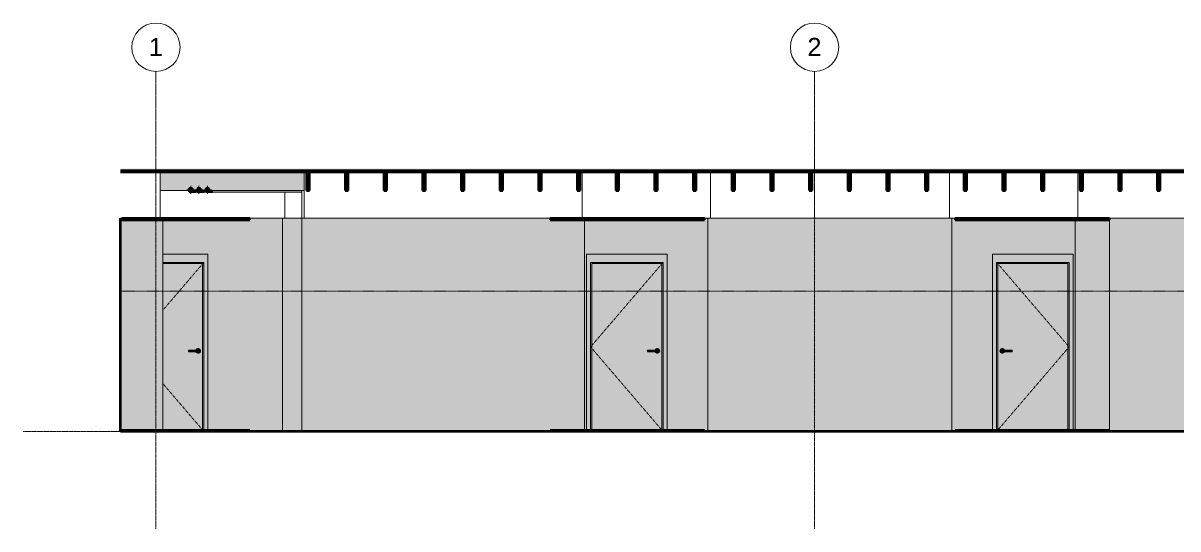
# Model space of a CAD drawing. Header units: inches. Extents: x -3547 to 1531, y 88 to 469.
# Drawn here: x -3547 to -2974, y 88 to 339 of the extents above; entities that cross this region are included whole.
import ezdxf

# ---------------------------------------------------------------- set-up
doc = ezdxf.new("R2010")
doc.units = ezdxf.units.IN
doc.header["$MEASUREMENT"] = 0
for name, pattern in [('Aligning Line 1_8_', [0.25, 0.125, -0.125]), ('Dash 1_16_', [0.125, 0.0625, -0.0625]), ('Grid Line 1_2_', [0.875, 0.5, -0.125, 0.125, -0.125])]:
    doc.linetypes.add(name, pattern=pattern)
for name, color, linetype, lineweight in [('0-1', 7, 'Continuous', 5), ('0-2', 254, 'Continuous', 5), ('0-3', 165, 'Continuous', 5), ('A-CLNG', 13, 'Continuous', 18), ('A-CLNG-1', 13, 'Continuous', 60), ('A-DOOR', 31, 'Continuous', 18), ('A-DOOR-1', 31, 'Dash 1_16_', 9), ('A-DOOR-2', 31, 'Continuous', 9), ('A-DOOR-FRAM', 31, 'Continuous', 9), ('A-DOOR-FRAM-1', 31, 'Continuous', 18), ('A-FLOR', 192, 'Continuous', 18), ('A-FLOR-1', 31, 'Continuous', 18), ('A-FLOR-2', 8, 'Continuous', 5), ('A-FLOR-3', 7, 'Continuous', 18), ('A-FLOR-4', 250, 'Continuous', 60), ('A-FLOR-5', 192, 'Continuous', 60), ('A-FLOR-LEVL', 51, 'Continuous', 9), ('A-FLOR-LEVL-1', 51, 'Grid Line 1_2_', 9), ('A-FLOR-LEVL-2', 9, 'Continuous', 9), ('A-FLOR-LEVL-3', 147, 'Continuous', 9), ('A-FLOR-MCUT-1', 7, 'Continuous', 18), ('A-FLOR-PATT-1', 253, 'Continuous', 9), ('A-WALL-1', 7, 'Continuous', 18), ('G-ANNO-SYMB-1', 147, 'Aligning Line 1_8_', 9), ('I-WALL', 2, 'Continuous', 18), ('I-WALL-1', 2, 'Continuous', 5), ('I-WALL-2', 2, 'Continuous', 60), ('P-PIPE', 3, 'Continuous', 9), ('P-PIPE-1', 3, 'Continuous', 5), ('P-PIPE-CNTR', 3, 'Continuous', 9), ('S-BEAM', 12, 'Continuous', 9), ('S-BEAM-1', 12, 'Continuous', 60), ('S-GRID-1', 1, 'Grid Line 1_2_', 9), ('S-GRID-IDEN', 1, 'Continuous', 9), ('S-GRID-IDEN-1', 147, 'Continuous', 9)]:
    doc.layers.add(name, color=color, linetype=linetype, lineweight=lineweight)
doc.styles.add('Arial', font='arial.ttf', dxfattribs={"height": 9})
doc.styles.add('Century Gothic', font='ufonts.com_century-gothic.ttf', dxfattribs={"height": 4.5})
pattern_1 = [(0, (-3003.566, 0), (15.36, 3.84), [0.634, -10.886, 0.634, -10.886, -61.44]), (0, (-3003.566, 0), (15.36, 3.84), [-23.04, 0.634, -22.406, 0.634, -10.886, -26.88]), (0, (-3003.566, 0), (15.36, 3.84), [-57.6, 0.634, -7.046, 0.634, -18.566]), (120, (-2997.806, 1.92), (-11.005538, 11.38215), [0.634, -10.886, 0.634, -10.886, -61.44]), (120, (-2997.806, 1.92), (-11.005538, 11.38215), [-23.04, 0.634, -22.406, 0.634, -10.886, -26.88]), (120, (-2997.806, 1.92), (-11.005538, 11.38215), [-57.6, 0.634, -7.046, 0.634, -18.566]), (240, (-2995.886, 9.6), (-4.354462, -15.22215), [0.634, -10.886, 0.634, -10.886, -61.44]), (240, (-2995.886, 9.6), (-4.354462, -15.22215), [-23.04, 0.634, -22.406, 0.634, -10.886, -26.88]), (240, (-2995.886, 9.6), (-4.354462, -15.22215), [-57.6, 0.634, -7.046, 0.634, -18.566])]

# ---------------------------------------------------------------- blocks, each defined once
blk = doc.blocks.new('Level - Level Head - Circle-V11-Elevation 10 - a')
at = {"layer": 'A-FLOR-LEVL'}
h = blk.add_hatch(color=256, dxfattribs=at)
edge = h.paths.add_edge_path(flags=0)
edge.add_line((-2393.49, 136), (-2399.49, 136))
edge.add_arc((-2393.49, 136), 6, 90, 180, ccw=False)
edge.add_line((-2393.49, 142), (-2393.49, 136))
h = blk.add_hatch(color=256, dxfattribs=at)
edge = h.paths.add_edge_path(flags=0)
edge.add_line((-2393.49, 130), (-2393.49, 136))
edge.add_line((-2393.49, 136), (-2387.49, 136))
edge.add_arc((-2393.49, 136), 6, 270, 360, ccw=False)
at = {"layer": 'A-FLOR-LEVL-2'}
blk.add_circle((-2393.49, 136), 6, dxfattribs=at)
blk = doc.blocks.new('CTR - 2nd Phase_rvt-1-Elevation 10 - a')
at = {"layer": 'A-FLOR-LEVL-1'}
blk.add_line((-3547.3, 136), (-2399.49, 136), dxfattribs=at)
at = {"layer": '0-2'}
blk.add_blockref('Level - Level Head - Circle-V11-Elevation 10 - a', (0, 0), dxfattribs=at)
at = {"layer": 'A-FLOR-LEVL', "insert": (-2465.92, 141.28), "char_height": 4.5, "width": 73.629, "attachment_point": 1, "style": 'Century Gothic'}
blk.add_mtext('11\' - 4" - 2ND FLOOR', dxfattribs=at)
blk = doc.blocks.new('Level - Level Head - Circle-V12-Elevation 10 - a')
at = {"layer": 'A-FLOR-LEVL'}
h = blk.add_hatch(color=256, dxfattribs=at)
edge = h.paths.add_edge_path(flags=0)
edge.add_line((-2393.49, 136), (-2399.49, 136))
edge.add_arc((-2393.49, 136), 6, 90, 180, ccw=False)
edge.add_line((-2393.49, 142), (-2393.49, 136))
h = blk.add_hatch(color=256, dxfattribs=at)
edge = h.paths.add_edge_path(flags=0)
edge.add_line((-2393.49, 130), (-2393.49, 136))
edge.add_line((-2393.49, 136), (-2387.49, 136))
edge.add_arc((-2393.49, 136), 6, 270, 360, ccw=False)
at = {"layer": 'A-FLOR-LEVL-3'}
blk.add_circle((-2393.49, 136), 6, dxfattribs=at)
blk = doc.blocks.new('CTR - 1st Phase - Unit Layouts_rvt-1-Elevation 10 - a')
at = {"layer": 'A-FLOR-LEVL-1'}
blk.add_line((-3547.3, 136), (-2399.49, 136), dxfattribs=at)
at = {"layer": '0-3'}
blk.add_blockref('Level - Level Head - Circle-V12-Elevation 10 - a', (0, 0), dxfattribs=at)
at = {"layer": 'A-FLOR-LEVL', "insert": (-2465.92, 141.28), "char_height": 4.5, "width": 73.629, "attachment_point": 1, "style": 'Century Gothic'}
blk.add_mtext('11\' - 4" - 2ND FLOOR', dxfattribs=at)
blk = doc.blocks.new('Grid - Grid Head - Circle-50561-Elevation 10 - a')
at = {"layer": 'S-GRID-IDEN-1'}
for start, end in [(0, 180), (180, 360)]:
    blk.add_arc((-3481.32, 326.8), 12, start, end, dxfattribs=at)
blk = doc.blocks.new('CTR - 1st Phase - Shell_rvt-1-Elevation 10 - a')
at = {"layer": 'A-FLOR-1'}
blk.add_hatch(color=256, dxfattribs=at).paths.add_polyline_path([(-2456.07, 265), (-2447.86, 265), (-2447.86, 265.75), (-3498.93, 265.75), (-3498.92, 265), (-2464.28, 265)], flags=0)
at = {"layer": 'A-FLOR-2'}
blk.add_hatch(color=256, dxfattribs=at).paths.add_polyline_path([(-3244.38, 265.75), (-2447.86, 265.75), (-2447.86, 266), (-3498.93, 266), (-3498.92, 265.75), (-3251.95, 265.75)], flags=0)
at = {"layer": 'A-FLOR-PATT-1'}
h = blk.add_hatch(dxfattribs=at)
h.set_pattern_fill('FP_1', color=256, style=0, pattern_type=2)
h.set_pattern_definition(pattern_1)
h.paths.add_polyline_path([(-2965.18, 266), (-2447.86, 266), (-2447.86, 266.44), (-3498.93, 266.44), (-3498.93, 266), (-2973.4, 266)], flags=0)
h = blk.add_hatch(dxfattribs=at)
h.set_pattern_fill('FP_1', color=256, style=0, pattern_type=2)
h.set_pattern_definition(pattern_1)
h.paths.add_polyline_path([(-2907.7, 135.98), (-2447.86, 135.98), (-2447.86, 136), (-3498.93, 136), (-3498.93, 135.98), (-2973.4, 135.98)], flags=0)
at = {"layer": 'A-FLOR-3'}
for p, q in [((-3479.22, 265), (-3479.22, 241.87)), ((-3269.77, 265), (-3269.77, 241.87)), ((-3206.07, 265), (-3206.07, 241.87)), ((-3087.37, 265), (-3087.37, 242)), ((-3023.67, 265), (-3023.67, 241.87)), ((-3417.27, 254.81), (-3417.27, 242)), ((-3407.67, 255.75), (-3407.67, 241.87))]:
    blk.add_line(p, q, dxfattribs=at)
at = {"layer": 'A-FLOR-4'}
for p, q in [((-3498.93, 265), (-2447.86, 265)), ((-2447.86, 136), (-3498.93, 136))]:
    blk.add_line(p, q, dxfattribs=at)
at = {"layer": 'A-FLOR-LEVL-1'}
blk.add_line((-3547.3, 136), (-2399.49, 136), dxfattribs=at)
at = {"layer": 'A-FLOR-MCUT-1'}
for p, q in [((-2447.86, 266), (-3498.93, 266)), ((-2447.86, 265.75), (-3498.93, 265.75))]:
    blk.add_line(p, q, dxfattribs=at)
at = {"layer": 'A-WALL-1'}
blk.add_line((-3408.92, 255.75), (-3408.92, 241.87), dxfattribs=at)
at = {"layer": 'G-ANNO-SYMB-1'}
blk.add_line((-2447.86, 205.76), (-3498.93, 205.76), dxfattribs=at)
at = {"layer": 'S-GRID-1'}
for p, q in [((-3481.32, 87.62), (-3481.32, 314.8)), ((-3154.32, 87.62), (-3154.32, 314.8))]:
    blk.add_line(p, q, dxfattribs=at)
at = {"layer": '0-3'}
for p in [(0, 0), (327, 0)]:
    blk.add_blockref('Grid - Grid Head - Circle-50561-Elevation 10 - a', p, dxfattribs=at)
at = {"layer": 'S-GRID-IDEN', "char_height": 9, "width": 8.484, "attachment_point": 1, "style": 'Arial'}
for s, insert in [('1', (-3484.89, 331.45)), ('2', (-3157.89, 331.45))]:
    blk.add_mtext(s, dxfattribs=dict(at, insert=insert))
blk = doc.blocks.new('CTR - 1st Phase -Stairs _ Elevators_rvt-1-Elevation 10 - a')
at = {"layer": 'A-FLOR-LEVL-1'}
blk.add_line((-3547.3, 136), (-2399.49, 136), dxfattribs=at)
at = {"layer": '0-3'}
blk.add_blockref('Level - Level Head - Circle-V12-Elevation 10 - a', (0, 0), dxfattribs=at)
at = {"layer": 'A-FLOR-LEVL', "insert": (-2465.92, 141.28), "char_height": 4.5, "width": 73.629, "attachment_point": 1, "style": 'Century Gothic'}
blk.add_mtext('11\' - 4" - 2ND FLOOR', dxfattribs=at)
blk = doc.blocks.new('HOLLOW METAL - UNIT DOOR-2058696-Elevation 10 - a')
at = {"layer": 'A-DOOR'}
h = blk.add_hatch(color=256, dxfattribs=at)
h.paths.add_polyline_path([(-3063.3, 136.5), (-3028.55, 136.5), (-3028.55, 219.38), (-3063.3, 219.38), (-3063.3, 168.59)], flags=0)
h.paths.add_polyline_path([(-3061.07, 174.82), (-3061.37, 174.86), (-3061.67, 174.99), (-3061.9, 175.16), (-3062.09, 175.41), (-3062.21, 175.69), (-3062.25, 176), (-3062.21, 176.31), (-3062.09, 176.59), (-3061.9, 176.84), (-3061.66, 177.02), (-3061.37, 177.14), (-3061.07, 177.18), (-3060.76, 177.14), (-3060.48, 177.02), (-3060.23, 176.84), (-3060.05, 176.59), (-3059.96, 176.39), (-3056.25, 176.38), (-3056.25, 175.61), (-3059.96, 175.61), (-3060.05, 175.41), (-3060.23, 175.16), (-3060.48, 174.98), (-3060.76, 174.86)], flags=0)
h = blk.add_hatch(color=256, dxfattribs=at)
h.paths.add_polyline_path([(-3061.25, 175.72), (-3061.34, 175.88), (-3061.35, 175.9), (-3061.36, 176), (-3061.33, 176.14), (-3061.27, 176.25), (-3061.26, 176.25), (-3061.31, 175.99), (-3061.26, 175.75)], flags=0)
h.paths.add_polyline_path([(-3061.07, 174.82), (-3060.76, 174.86), (-3060.48, 174.98), (-3060.23, 175.16), (-3060.05, 175.41), (-3059.96, 175.61), (-3061.08, 175.62), (-3061.23, 175.71), (-3061.25, 175.75), (-3061.31, 176.01), (-3061.23, 176.29), (-3061.13, 176.36), (-3061.06, 176.38), (-3060.88, 176.38), (-3060.78, 176.38), (-3059.96, 176.39), (-3060.05, 176.59), (-3060.23, 176.84), (-3060.48, 177.02), (-3060.76, 177.14), (-3061.07, 177.18), (-3061.37, 177.14), (-3061.66, 177.02), (-3061.9, 176.84), (-3062.09, 176.59), (-3062.21, 176.31), (-3062.25, 176), (-3062.21, 175.69), (-3062.09, 175.41), (-3061.9, 175.16), (-3061.66, 174.98), (-3061.37, 174.86)], flags=0)
for points in [[(-3060.38, 175.61), (-3060.38, 176), (-3061.36, 176), (-3061.32, 175.83), (-3061.27, 175.75), (-3061.22, 175.7), (-3061.12, 175.64), (-3061.04, 175.62), (-3060.87, 175.61), (-3060.8, 175.62), (-3060.41, 175.62)], [(-3059.62, 176), (-3056.25, 176), (-3056.25, 176.39), (-3060.38, 176.38), (-3060.38, 176), (-3059.89, 176)], [(-3059.72, 175.61), (-3056.25, 175.62), (-3056.25, 176), (-3060.38, 176), (-3060.38, 175.61), (-3059.89, 175.61)]]:
    blk.add_hatch(color=256, dxfattribs=at).paths.add_polyline_path(points, flags=0)
h = blk.add_hatch(color=256, dxfattribs=at)
h.paths.add_polyline_path([(-3061.25, 176.28), (-3061.34, 176.13), (-3061.35, 176.1), (-3061.35, 176), (-3061.31, 176), (-3061.26, 176.25)], flags=0)
h.paths.add_polyline_path([(-3060.72, 176), (-3060.38, 176), (-3060.38, 176.39), (-3060.41, 176.38), (-3060.99, 176.38), (-3060.97, 176.39), (-3061.13, 176.36), (-3061.23, 176.29), (-3061.25, 176.25), (-3061.31, 176), (-3060.76, 176)], flags=0)
at = {"layer": 'A-DOOR-FRAM-1'}
for points in [[(-3026.86, 136), (-3026.86, 136.5), (-3025.92, 136.5), (-3025.92, 224), (-3065.92, 224), (-3065.91, 136.5), (-3065.51, 136.5), (-3065.51, 136), (-3065.26, 136), (-3065.26, 136.5), (-3063.92, 136.5), (-3063.92, 220), (-3027.92, 220), (-3027.92, 136.5), (-3027.11, 136.5), (-3027.11, 136)], [(-3063.3, 136.5), (-3063.3, 219.38), (-3028.55, 219.38), (-3028.55, 136.5), (-3027.92, 136.5), (-3027.92, 220), (-3063.92, 220), (-3063.92, 136.5)]]:
    blk.add_hatch(color=256, dxfattribs=at).paths.add_polyline_path(points, flags=0)
at = {"layer": 'A-DOOR-1'}
for p, q in [((-3063.92, 220), (-3027.92, 178)), ((-3027.92, 178), (-3063.5, 136.5))]:
    blk.add_line(p, q, dxfattribs=at)
at = {"layer": 'A-DOOR-2'}
for p, q in [((-3056.25, 176.39), (-3060.38, 176.39)), ((-3060.38, 175.61), (-3056.25, 175.61)), ((-3056.25, 176.39), (-3056.25, 176)), ((-3056.25, 176), (-3056.25, 175.61))]:
    blk.add_line(p, q, dxfattribs=at)
at = {"layer": 'A-DOOR-2', "flags": 128}
for points in [[(-3060.38, 176.39), (-3060.78, 176.39), (-3060.97, 176.39), (-3060.97, 176.39)], [(-3060.97, 175.61), (-3060.82, 175.61), (-3060.43, 175.61), (-3060.38, 175.61)]]:
    blk.add_lwpolyline(points, dxfattribs=at)
at = {"layer": 'A-DOOR-2'}
for start, end in [(19.63434, 180), (180, 340.43675)]:
    blk.add_arc((-3061.07, 176), 1.18, start, end, dxfattribs=at)
at = {"layer": 'A-DOOR-FRAM'}
for p, q in [((-3063.92, 220), (-3027.92, 220)), ((-3063.92, 136.5), (-3063.92, 220)), ((-3063.3, 219.38), (-3028.55, 219.38)), ((-3063.3, 136.5), (-3063.3, 219.38)), ((-3028.55, 219.38), (-3028.55, 136.5)), ((-3027.92, 220), (-3027.92, 136.5))]:
    blk.add_line(p, q, dxfattribs=at)
blk = doc.blocks.new('HOLLOW METAL - UNIT DOOR-2058840-Elevation 10 - a')
at = {"layer": 'A-DOOR'}
h = blk.add_hatch(color=256, dxfattribs=at)
h.paths.add_polyline_path([(-3264.9, 136.5), (-3230.15, 136.5), (-3230.15, 219.38), (-3264.9, 219.38), (-3264.9, 168.59)], flags=0)
h.paths.add_polyline_path([(-3232.38, 174.82), (-3232.68, 174.86), (-3232.97, 174.98), (-3233.21, 175.16), (-3233.4, 175.41), (-3233.48, 175.61), (-3237.2, 175.62), (-3237.2, 176.39), (-3233.48, 176.39), (-3233.4, 176.59), (-3233.21, 176.84), (-3232.97, 177.02), (-3232.68, 177.14), (-3232.38, 177.18), (-3232.07, 177.14), (-3231.79, 177.02), (-3231.54, 176.84), (-3231.36, 176.59), (-3231.24, 176.31), (-3231.2, 176), (-3231.24, 175.69), (-3231.36, 175.41), (-3231.54, 175.16), (-3231.79, 174.98), (-3232.07, 174.86)], flags=0)
for points in [[(-3236.16, 176), (-3233.07, 176), (-3233.09, 176.39), (-3237.2, 176.38), (-3237.2, 176)], [(-3233.51, 175.61), (-3233.07, 175.62), (-3233.09, 176), (-3237.2, 176), (-3237.2, 175.61), (-3233.55, 175.61)], [(-3232.38, 174.82), (-3232.06, 174.87), (-3231.79, 174.98), (-3231.54, 175.16), (-3231.36, 175.41), (-3231.24, 175.69), (-3231.2, 176), (-3231.24, 176.31), (-3231.36, 176.59), (-3231.54, 176.84), (-3231.79, 177.02), (-3232.07, 177.14), (-3232.38, 177.18), (-3232.68, 177.14), (-3232.97, 177.02), (-3233.21, 176.84), (-3233.4, 176.59), (-3233.47, 176.39), (-3232.46, 176.38), (-3232.48, 176.39), (-3232.32, 176.36), (-3232.22, 176.29), (-3232.17, 176.25), (-3232.11, 176.13), (-3232.09, 176.02), (-3232.09, 175.98), (-3232.11, 175.87), (-3232.18, 175.75), (-3232.23, 175.7), (-3232.32, 175.64), (-3232.41, 175.62), (-3232.58, 175.61), (-3232.65, 175.62), (-3233.48, 175.61), (-3233.4, 175.41), (-3233.21, 175.16), (-3232.97, 174.98), (-3232.68, 174.86)], [(-3232.11, 176), (-3232.08, 176), (-3232.13, 176.18), (-3232.18, 176.25), (-3232.26, 176.33), (-3232.32, 176.36), (-3232.39, 176.38), (-3232.57, 176.38), (-3232.7, 176.38), (-3233.07, 176.38), (-3233.07, 176), (-3232.13, 176)]]:
    blk.add_hatch(color=256, dxfattribs=at).paths.add_polyline_path(points, flags=0)
h = blk.add_hatch(color=256, dxfattribs=at)
h.paths.add_polyline_path([(-3232.2, 175.72), (-3232.11, 175.87), (-3232.09, 175.98), (-3232.1, 176), (-3232.13, 176), (-3232.2, 175.73)], flags=0)
h.paths.add_polyline_path([(-3233.07, 175.61), (-3233.03, 175.62), (-3232.37, 175.62), (-3232.23, 175.7), (-3232.2, 175.75), (-3232.13, 176), (-3233.07, 176), (-3233.07, 175.62)], flags=0)
at = {"layer": 'A-DOOR-FRAM-1'}
for points in [[(-3228.19, 136), (-3227.94, 136), (-3227.94, 136.5), (-3227.52, 136.5), (-3227.52, 224), (-3267.52, 224), (-3267.51, 136.5), (-3266.59, 136.5), (-3266.59, 136), (-3266.34, 136), (-3266.34, 136.5), (-3265.52, 136.5), (-3265.52, 220), (-3229.52, 220), (-3229.52, 136.5), (-3228.19, 136.5), (-3228.19, 136.29)], [(-3229.52, 136.5), (-3229.52, 220), (-3265.52, 220), (-3265.52, 136.5), (-3264.9, 136.5), (-3264.9, 219.38), (-3230.15, 219.38), (-3230.15, 136.5), (-3229.53, 136.5)]]:
    blk.add_hatch(color=256, dxfattribs=at).paths.add_polyline_path(points, flags=0)
at = {"layer": 'A-DOOR-1'}
for p, q in [((-3229.52, 220), (-3265.52, 178)), ((-3265.52, 178), (-3229.95, 136.5))]:
    blk.add_line(p, q, dxfattribs=at)
at = {"layer": 'A-DOOR-2'}
for p, q in [((-3233.07, 176.39), (-3237.2, 176.39)), ((-3237.2, 176), (-3237.2, 176.39)), ((-3237.2, 175.61), (-3237.2, 176)), ((-3237.2, 175.61), (-3233.07, 175.61))]:
    blk.add_line(p, q, dxfattribs=at)
at = {"layer": 'A-DOOR-2', "flags": 128}
for points in [[(-3232.48, 176.39), (-3232.63, 176.39), (-3233.02, 176.39), (-3233.07, 176.39)], [(-3233.07, 175.61), (-3232.67, 175.61), (-3232.48, 175.61), (-3232.48, 175.61)]]:
    blk.add_lwpolyline(points, dxfattribs=at)
at = {"layer": 'A-DOOR-2'}
for start, end in [(0, 160.36566), (199.56325, 0)]:
    blk.add_arc((-3232.38, 176), 1.18, start, end, dxfattribs=at)
at = {"layer": 'A-DOOR-FRAM'}
for p, q in [((-3265.52, 136.5), (-3265.52, 220)), ((-3265.52, 220), (-3229.52, 220)), ((-3264.9, 136.5), (-3264.9, 219.38)), ((-3264.9, 219.38), (-3230.15, 219.38)), ((-3230.15, 219.38), (-3230.15, 136.5)), ((-3229.52, 220), (-3229.52, 136.5))]:
    blk.add_line(p, q, dxfattribs=at)
blk = doc.blocks.new('Dimension Lumber - 2x10-2055076-Elevation 10 - a')
at = {"layer": 'S-BEAM'}
blk.add_hatch(color=256, dxfattribs=at).paths.add_polyline_path([(-3385.94, 255.75), (-3385.94, 265), (-3387.44, 265), (-3387.44, 255.75), (-3386.02, 255.75)], flags=0)
at = {"layer": 'S-BEAM-1'}
for p, q in [((-3385.94, 265), (-3387.44, 265)), ((-3387.44, 265), (-3387.44, 255.75)), ((-3385.94, 255.75), (-3385.94, 265)), ((-3387.44, 255.75), (-3385.94, 255.75))]:
    blk.add_line(p, q, dxfattribs=at)
blk = doc.blocks.new('Dimension Lumber - 2x10-2055077-Elevation 10 - a')
at = {"layer": 'S-BEAM'}
blk.add_hatch(color=256, dxfattribs=at).paths.add_polyline_path([(-3251.56, 255.75), (-3251.55, 255.75), (-3251.55, 265), (-3253.05, 265), (-3253.05, 255.75), (-3252.59, 255.75)], flags=0)
at = {"layer": 'S-BEAM-1'}
for p, q in [((-3251.55, 265), (-3253.05, 265)), ((-3253.05, 265), (-3253.05, 255.75)), ((-3251.55, 255.75), (-3251.55, 265)), ((-3253.05, 255.75), (-3251.55, 255.75))]:
    blk.add_line(p, q, dxfattribs=at)
blk = doc.blocks.new('Dimension Lumber - 2x10-V2-Elevation 10 - a')
at = {"layer": 'S-BEAM'}
blk.add_hatch(color=256, dxfattribs=at).paths.add_polyline_path([(-3195.11, 255.75), (-3193.95, 255.75), (-3193.95, 265), (-3195.45, 265), (-3195.45, 255.75)], flags=0)
at = {"layer": 'S-BEAM-1'}
for p, q in [((-3193.95, 265), (-3195.45, 265)), ((-3195.45, 265), (-3195.45, 255.75)), ((-3193.95, 255.75), (-3193.95, 265)), ((-3195.45, 255.75), (-3193.95, 255.75))]:
    blk.add_line(p, q, dxfattribs=at)
blk = doc.blocks.new('Dimension Lumber - 2x10-2055079-Elevation 10 - a')
at = {"layer": 'S-BEAM'}
blk.add_hatch(color=256, dxfattribs=at).paths.add_polyline_path([(-3080.15, 255.75), (-3078.76, 255.75), (-3078.76, 265), (-3080.26, 265), (-3080.26, 255.75)], flags=0)
at = {"layer": 'S-BEAM-1'}
for p, q in [((-3078.76, 265), (-3080.26, 265)), ((-3080.26, 265), (-3080.26, 255.75)), ((-3078.76, 255.75), (-3078.76, 265)), ((-3080.26, 255.75), (-3078.76, 255.75))]:
    blk.add_line(p, q, dxfattribs=at)
blk = doc.blocks.new('Dimension Lumber - 2x10-2055078-Elevation 10 - a')
at = {"layer": 'S-BEAM'}
blk.add_hatch(color=256, dxfattribs=at).paths.add_polyline_path([(-3021.16, 255.75), (-3021.16, 265), (-3022.66, 265), (-3022.66, 255.75)], flags=0)
at = {"layer": 'S-BEAM-1'}
for p, q in [((-3021.16, 265), (-3022.66, 265)), ((-3022.66, 265), (-3022.66, 255.75)), ((-3021.16, 255.75), (-3021.16, 265)), ((-3022.66, 255.75), (-3021.16, 255.75))]:
    blk.add_line(p, q, dxfattribs=at)
blk = doc.blocks.new('Dimension Lumber - 2x10-2056819-Elevation 10 - a')
at = {"layer": 'S-BEAM'}
blk.add_hatch(color=256, dxfattribs=at).paths.add_polyline_path([(-3479.22, 255.75), (-3465.15, 255.75), (-3465.19, 256), (-3465.15, 256.31), (-3465.03, 256.59), (-3464.84, 256.84), (-3464.59, 257.03), (-3464.31, 257.15), (-3464, 257.19), (-3463.69, 257.15), (-3463.41, 257.03), (-3463.16, 256.84), (-3462.97, 256.59), (-3462.84, 256.24), (-3462.81, 256), (-3462.85, 255.75), (-3461.15, 255.75), (-3461.19, 256), (-3461.15, 256.31), (-3461.03, 256.59), (-3460.84, 256.84), (-3460.59, 257.03), (-3460.31, 257.15), (-3459.93, 257.18), (-3459.69, 257.15), (-3459.41, 257.03), (-3459.16, 256.84), (-3458.97, 256.59), (-3458.84, 256.24), (-3458.81, 256), (-3458.85, 255.75), (-3456.91, 255.75), (-3456.94, 256), (-3456.9, 256.31), (-3456.79, 256.59), (-3456.6, 256.84), (-3456.35, 257.03), (-3456.06, 257.15), (-3455.76, 257.19), (-3455.45, 257.15), (-3455.16, 257.03), (-3454.92, 256.84), (-3454.73, 256.59), (-3454.6, 256.24), (-3454.57, 256), (-3454.6, 255.75), (-3407.67, 255.75), (-3407.67, 265), (-3479.22, 265)], flags=0)
for p, q in [((-3407.67, 265), (-3407.67, 255.75)), ((-3479.22, 255.75), (-3465.15, 255.75)), ((-3462.85, 255.75), (-3461.15, 255.75)), ((-3458.85, 255.75), (-3456.91, 255.75)), ((-3454.6, 255.75), (-3407.67, 255.75))]:
    blk.add_line(p, q, dxfattribs=at)
blk = doc.blocks.new('HOLLOW METAL - UNIT DOOR-V3-Elevation 10 - a')
at = {"layer": 'A-DOOR'}
h = blk.add_hatch(color=256, dxfattribs=at)
h.paths.add_polyline_path([(-3466.09, 136.5), (-3458.15, 136.5), (-3458.15, 219.38), (-3477.97, 219.38), (-3477.97, 136.5)], flags=0)
h.paths.add_polyline_path([(-3460.38, 174.82), (-3460.68, 174.86), (-3460.97, 174.98), (-3461.21, 175.16), (-3461.4, 175.41), (-3461.48, 175.61), (-3465.2, 175.62), (-3465.2, 176.39), (-3461.48, 176.39), (-3461.4, 176.59), (-3461.21, 176.84), (-3460.97, 177.02), (-3460.68, 177.14), (-3460.38, 177.18), (-3460.07, 177.14), (-3459.79, 177.02), (-3459.54, 176.84), (-3459.36, 176.59), (-3459.24, 176.31), (-3459.2, 176), (-3459.24, 175.69), (-3459.36, 175.41), (-3459.54, 175.16), (-3459.79, 174.98), (-3460.07, 174.86)], flags=0)
for points in [[(-3465.2, 176), (-3461.07, 176), (-3461.07, 176.39), (-3465.2, 176.38), (-3465.2, 176.1)], [(-3461.55, 175.61), (-3461.07, 175.62), (-3461.07, 176), (-3465.2, 176), (-3465.2, 175.61), (-3461.56, 175.61)], [(-3460.88, 176), (-3460.08, 176), (-3460.11, 176.14), (-3460.18, 176.25), (-3460.26, 176.33), (-3460.36, 176.37), (-3460.39, 176.38), (-3460.57, 176.38), (-3460.67, 176.38), (-3461.07, 176.38), (-3461.07, 176), (-3460.95, 176)]]:
    blk.add_hatch(color=256, dxfattribs=at).paths.add_polyline_path(points, flags=0)
h = blk.add_hatch(color=256, dxfattribs=at)
h.paths.add_polyline_path([(-3460.2, 176.28), (-3460.11, 176.13), (-3460.1, 176.1), (-3460.08, 175.99), (-3460.13, 175.83), (-3460.18, 175.75), (-3460.19, 175.76), (-3460.14, 176.01), (-3460.19, 176.25)], flags=0)
h.paths.add_polyline_path([(-3460.38, 174.82), (-3460.07, 174.86), (-3459.79, 174.98), (-3459.54, 175.16), (-3459.36, 175.41), (-3459.24, 175.69), (-3459.2, 176), (-3459.24, 176.31), (-3459.36, 176.59), (-3459.54, 176.84), (-3459.79, 177.02), (-3460.07, 177.14), (-3460.38, 177.18), (-3460.68, 177.14), (-3460.97, 177.02), (-3461.21, 176.84), (-3461.4, 176.59), (-3461.47, 176.39), (-3460.46, 176.38), (-3460.48, 176.39), (-3460.32, 176.36), (-3460.22, 176.29), (-3460.2, 176.25), (-3460.14, 175.97), (-3460.2, 175.72), (-3460.33, 175.64), (-3460.41, 175.62), (-3460.58, 175.61), (-3460.65, 175.62), (-3461.48, 175.61), (-3461.4, 175.41), (-3461.21, 175.16), (-3460.95, 174.97), (-3460.68, 174.86)], flags=0)
h = blk.add_hatch(color=256, dxfattribs=at)
h.paths.add_polyline_path([(-3460.2, 175.72), (-3460.11, 175.88), (-3460.1, 175.9), (-3460.1, 176), (-3460.13, 176), (-3460.19, 175.75)], flags=0)
h.paths.add_polyline_path([(-3461.07, 175.61), (-3461.03, 175.62), (-3460.37, 175.62), (-3460.27, 175.67), (-3460.2, 175.75), (-3460.13, 176), (-3461.07, 176), (-3461.07, 175.62)], flags=0)
at = {"layer": 'A-DOOR-FRAM-1'}
for points in [[(-3457.52, 136.5), (-3455.52, 136.5), (-3455.52, 224), (-3477.97, 224), (-3477.97, 220), (-3457.52, 220), (-3457.52, 168.59)], [(-3457.53, 136.5), (-3457.52, 136.5), (-3457.52, 220), (-3477.97, 220), (-3477.97, 219.38), (-3458.15, 219.38), (-3458.15, 136.5)]]:
    blk.add_hatch(color=256, dxfattribs=at).paths.add_polyline_path(points, flags=0)
at = {"layer": 'A-DOOR-1'}
for p, q in [((-3457.52, 220), (-3477.97, 196.14)), ((-3477.97, 159.86), (-3457.95, 136.5))]:
    blk.add_line(p, q, dxfattribs=at)
at = {"layer": 'A-DOOR-2'}
for p, q in [((-3461.07, 176.39), (-3465.2, 176.39)), ((-3465.2, 176), (-3465.2, 176.39)), ((-3465.2, 175.61), (-3465.2, 176)), ((-3465.2, 175.61), (-3461.07, 175.61))]:
    blk.add_line(p, q, dxfattribs=at)
at = {"layer": 'A-DOOR-2', "flags": 128}
for points in [[(-3460.48, 176.39), (-3460.63, 176.39), (-3461.02, 176.39), (-3461.07, 176.39)], [(-3461.07, 175.61), (-3460.67, 175.61), (-3460.48, 175.61), (-3460.48, 175.61)]]:
    blk.add_lwpolyline(points, dxfattribs=at)
at = {"layer": 'A-DOOR-2'}
for start, end in [(0, 160.36566), (199.56325, 0)]:
    blk.add_arc((-3460.38, 176), 1.18, start, end, dxfattribs=at)
at = {"layer": 'A-DOOR-FRAM'}
for p, q in [((-3455.52, 224), (-3477.97, 224)), ((-3455.52, 136.5), (-3455.52, 224)), ((-3477.97, 220), (-3457.52, 220)), ((-3477.97, 219.38), (-3458.15, 219.38)), ((-3458.15, 219.38), (-3458.15, 136.5)), ((-3457.52, 220), (-3457.52, 136.5))]:
    blk.add_line(p, q, dxfattribs=at)
blk = doc.blocks.new('Elbow - PVC - Sch 40 - Standard-2079255-Elevation 10 - a')
at = {"layer": 'P-PIPE'}
for points in [[(-3464, 254.66), (-3463.65, 254.7), (-3463.31, 254.85), (-3463.01, 255.11), (-3462.83, 255.35), (-3462.7, 255.69), (-3462.71, 255.75), (-3462.85, 255.75), (-3462.85, 255.69), (-3463.01, 255.36), (-3463.16, 255.16), (-3463.45, 254.95), (-3463.69, 254.85), (-3464.03, 254.82), (-3464.31, 254.85), (-3464.64, 255.01), (-3464.84, 255.16), (-3465.03, 255.41), (-3465.19, 255.75), (-3465.31, 255.75), (-3465.3, 255.65), (-3465.13, 255.28), (-3464.95, 255.05), (-3464.59, 254.8), (-3464.31, 254.7), (-3464.03, 254.66)], [(-3462.62, 254.66), (-3462.63, 255.75), (-3462.69, 255.75), (-3462.7, 255.65), (-3462.85, 255.31), (-3463.05, 255.05), (-3463.38, 254.81), (-3463.69, 254.69), (-3463.84, 254.66), (-3462.84, 254.66), (-3462.7, 254.66)], [(-3462.62, 254.66), (-3461.47, 254.66), (-3461.47, 255.75), (-3462.62, 255.75), (-3462.62, 254.66)]]:
    blk.add_hatch(color=256, dxfattribs=at).paths.add_polyline_path(points, flags=0)
for p, q in [((-3464.6, 254.81), (-3464.63, 254.82)), ((-3462.62, 254.66), (-3461.47, 254.66)), ((-3461.47, 255.75), (-3461.47, 254.66))]:
    blk.add_line(p, q, dxfattribs=at)
at = {"layer": 'P-PIPE', "flags": 128}
for points in [[(-3465.08, 255.22), (-3465.12, 255.26), (-3465.13, 255.28)], [(-3462.62, 254.66), (-3463.27, 254.66), (-3463.76, 254.66), (-3463.99, 254.66), (-3464, 254.66)]]:
    blk.add_lwpolyline(points, dxfattribs=at)
at = {"layer": 'P-PIPE'}
blk.add_arc((-3464, 256), 1.34, 190.78042, 349.21958, dxfattribs=at)
blk = doc.blocks.new('Elbow - PVC - Sch 40 - Standard-V4-Elevation 10 - a')
at = {"layer": 'P-PIPE'}
for points in [[(-3455.76, 254.66), (-3455.41, 254.7), (-3455.06, 254.85), (-3454.8, 255.06), (-3454.56, 255.41), (-3454.45, 255.69), (-3454.46, 255.75), (-3454.6, 255.75), (-3454.61, 255.69), (-3454.73, 255.41), (-3454.92, 255.16), (-3455.2, 254.95), (-3455.45, 254.85), (-3455.82, 254.82), (-3456.06, 254.85), (-3456.4, 255.01), (-3456.6, 255.16), (-3456.79, 255.41), (-3456.94, 255.75), (-3457.07, 255.75), (-3457.06, 255.65), (-3456.9, 255.31), (-3456.64, 255), (-3456.35, 254.8), (-3456.06, 254.7), (-3455.82, 254.66)], [(-3453.23, 254.66), (-3453.23, 255.75), (-3454.38, 255.75), (-3454.38, 254.66), (-3453.77, 254.66)]]:
    blk.add_hatch(color=256, dxfattribs=at).paths.add_polyline_path(points, flags=0)
h = blk.add_hatch(color=256, dxfattribs=at)
h.paths.add_polyline_path([(-3455.76, 254.66), (-3455.64, 254.66), (-3455.68, 254.67)], flags=0)
h.paths.add_polyline_path([(-3454.38, 254.66), (-3454.39, 255.75), (-3454.45, 255.75), (-3454.46, 255.65), (-3454.61, 255.31), (-3454.81, 255.05), (-3455.14, 254.81), (-3455.45, 254.69), (-3455.65, 254.66), (-3454.61, 254.66)], flags=0)
for p, q in [((-3456.36, 254.81), (-3456.39, 254.82)), ((-3454.38, 254.66), (-3453.23, 254.66)), ((-3453.23, 255.75), (-3453.23, 254.66))]:
    blk.add_line(p, q, dxfattribs=at)
at = {"layer": 'P-PIPE', "flags": 128}
for points in [[(-3456.85, 255.23), (-3456.88, 255.26), (-3456.89, 255.28)], [(-3454.38, 254.66), (-3455.03, 254.66), (-3455.52, 254.66), (-3455.75, 254.66), (-3455.76, 254.66)]]:
    blk.add_lwpolyline(points, dxfattribs=at)
at = {"layer": 'P-PIPE'}
blk.add_arc((-3455.76, 256), 1.34, 190.78042, 349.21958, dxfattribs=at)

msp = doc.modelspace()

# ---------------------------------------------------------------- hatches: boundary and pattern name
at = {"layer": 'A-CLNG'}
msp.add_hatch(color=256, dxfattribs=at).paths.add_polyline_path([(-3449.66, 241.07), (-3434.72, 241.07), (-3434.72, 241.82), (-3498.33, 241.82), (-3498.33, 241.07), (-3466.09, 241.07)], flags=0)
h = msp.add_hatch(color=256, dxfattribs=at)
h.paths.add_polyline_path([(-3285.54, 241.07), (-3266.59, 241.07), (-3266.59, 241.82), (-3285.54, 241.82)], flags=0)
h.paths.add_polyline_path([(-3208.99, 241.07), (-3208.99, 241.82), (-3227.94, 241.82), (-3227.94, 241.07), (-3219.74, 241.07)], flags=0)
h.paths.add_polyline_path([(-3228.19, 241.07), (-3228.19, 241.82), (-3266.34, 241.82), (-3266.34, 241.07), (-3236.16, 241.07)], flags=0)
h = msp.add_hatch(color=256, dxfattribs=at)
h.paths.add_polyline_path([(-3084.46, 241.07), (-3065.51, 241.07), (-3065.51, 241.82), (-3084.46, 241.82)], flags=0)
h.paths.add_polyline_path([(-3007.91, 241.07), (-3007.91, 241.82), (-3026.86, 241.82), (-3026.86, 241.07), (-3017.11, 241.07)], flags=0)
h.paths.add_polyline_path([(-3065.26, 241.07), (-3027.11, 241.07), (-3027.11, 241.82), (-3065.26, 241.82)], flags=0)
at = {"layer": 'A-FLOR'}
msp.add_hatch(color=256, dxfattribs=at).paths.add_polyline_path([(-3466.09, 136), (-3434.72, 136), (-3434.72, 136.5), (-3498.33, 136.5), (-3498.33, 136), (-3477.97, 136)], flags=0)
h = msp.add_hatch(color=256, dxfattribs=at)
h.paths.add_polyline_path([(-3274.52, 136), (-3266.59, 136), (-3266.59, 136.5), (-3285.54, 136.5), (-3285.54, 136), (-3279.23, 136)], flags=0)
h.paths.add_polyline_path([(-3229.52, 136), (-3228.19, 136), (-3228.19, 136.5), (-3266.34, 136.5), (-3266.34, 136), (-3230.15, 136)], flags=0)
h.paths.add_polyline_path([(-3221.63, 136), (-3208.99, 136), (-3208.99, 136.5), (-3227.94, 136.5), (-3227.94, 136), (-3227.52, 136)], flags=0)
h = msp.add_hatch(color=256, dxfattribs=at)
h.paths.add_polyline_path([(-3026.86, 136), (-3007.91, 136), (-3007.91, 136.5), (-3026.86, 136.5)], flags=0)
h.paths.add_polyline_path([(-3078.14, 136), (-3065.51, 136), (-3065.51, 136.5), (-3084.46, 136.5), (-3084.46, 136)], flags=0)
h.paths.add_polyline_path([(-3065.26, 136), (-3027.11, 136), (-3027.11, 136.5), (-3065.26, 136.5)], flags=0)
at = {"layer": 'I-WALL'}
for points in [[(-3498.33, 136), (-3498.33, 136.5), (-3483.97, 136.5), (-3483.97, 241.07), (-3498.33, 241.07), (-3498.33, 241.82), (-3483.97, 241.82), (-3483.97, 242), (-3498.92, 242), (-3498.92, 136)], [(-3418.52, 136), (-3418.52, 242), (-3479.22, 242), (-3479.22, 241.87), (-3477.97, 241.87), (-3477.97, 241.82), (-3434.72, 241.82), (-3434.72, 241.07), (-3477.97, 241.07), (-3477.97, 224), (-3455.52, 224), (-3455.52, 136.5), (-3434.72, 136.5), (-3434.72, 136), (-3433.24, 136)], [(-3408.92, 136), (-3408.92, 242), (-3418.52, 242), (-3418.52, 136)], [(-3285.54, 136), (-3285.54, 136.5), (-3274.52, 136.5), (-3274.52, 241.07), (-3285.54, 241.07), (-3285.54, 241.82), (-3274.52, 241.82), (-3274.52, 241.87), (-3402.92, 241.87), (-3402.92, 136), (-3301.86, 136)], [(-3170.47, 136), (-3092.12, 136), (-3092.12, 241.87), (-3201.32, 241.87), (-3201.32, 136)], [(-3007.91, 136), (-2796.23, 136), (-2796.23, 136.5), (-2778.92, 136.5), (-2778.92, 241.07), (-2796.23, 241.07), (-2796.23, 241.82), (-2778.92, 241.82), (-2778.92, 242), (-3018.92, 242), (-3018.92, 241.87), (-3007.91, 241.87), (-3007.91, 136.5)]]:
    msp.add_hatch(color=256, dxfattribs=at).paths.add_polyline_path(points, flags=0)
h = msp.add_hatch(color=256, dxfattribs=at)
h.paths.add_polyline_path([(-3084.46, 136), (-3084.46, 136.5), (-3065.92, 136.5), (-3065.92, 224), (-3025.92, 224), (-3025.92, 136.5), (-3024.92, 136.5), (-3024.92, 241.07), (-3026.86, 241.07), (-3026.86, 241.82), (-3024.92, 241.82), (-3024.92, 242), (-3086.12, 242), (-3086.12, 136)], flags=0)
h.paths.add_polyline_path([(-3084.46, 241.07), (-3084.46, 241.82), (-3065.51, 241.82), (-3065.51, 241.07), (-3071.93, 241.07)], flags=0)
h.paths.add_polyline_path([(-3027.11, 241.07), (-3065.26, 241.07), (-3065.26, 241.82), (-3027.11, 241.82)], flags=0)
h = msp.add_hatch(color=256, dxfattribs=at)
h.paths.add_polyline_path([(-3007.91, 136.5), (-3007.91, 241.07), (-3024.92, 241.07), (-3024.92, 136.5), (-3018.92, 136.5)], flags=0)
h.paths.add_polyline_path([(-3022.67, 241.82), (-3007.91, 241.82), (-3007.91, 241.87), (-3024.92, 241.87), (-3024.92, 241.82), (-3023.67, 241.82)], flags=0)
at = {"layer": 'I-WALL-1'}
h = msp.add_hatch(color=256, dxfattribs=at)
h.paths.add_polyline_path([(-3477.97, 136.5), (-3477.97, 241.07), (-3483.97, 241.07), (-3483.97, 136.5)], flags=0)
h.paths.add_polyline_path([(-3479.22, 241.82), (-3477.97, 241.82), (-3477.97, 241.87), (-3483.97, 241.87), (-3483.97, 241.82)], flags=0)
for points in [[(-3408.92, 136), (-3402.92, 136.01), (-3402.92, 241.87), (-3408.92, 241.87), (-3408.92, 137)], [(-3206.07, 241.87), (-3206.07, 242), (-3207.32, 242), (-3207.32, 241.87)], [(-3207.32, 136), (-3201.32, 136), (-3201.32, 241.87), (-3207.32, 241.87), (-3207.32, 136.33)], [(-3086.12, 136), (-3086.12, 242), (-3092.12, 242), (-3092.12, 136)]]:
    msp.add_hatch(color=256, dxfattribs=at).paths.add_polyline_path(points, flags=0)
h = msp.add_hatch(color=256, dxfattribs=at)
h.paths.add_polyline_path([(-3274.52, 136.5), (-3268.52, 136.5), (-3268.52, 241.07), (-3274.52, 241.07), (-3274.52, 137)], flags=0)
h.paths.add_polyline_path([(-3274.52, 241.82), (-3268.52, 241.82), (-3268.52, 241.87), (-3274.52, 241.87)], flags=0)
h = msp.add_hatch(color=256, dxfattribs=at)
h.paths.add_polyline_path([(-3207.32, 136), (-3207.32, 242), (-3268.52, 242), (-3268.51, 241.82), (-3266.59, 241.82), (-3266.59, 241.07), (-3268.52, 241.07), (-3268.52, 136.5), (-3267.52, 136.5), (-3267.52, 224), (-3227.52, 224), (-3227.52, 136.5), (-3208.99, 136.5), (-3208.99, 136)], flags=0)
h.paths.add_polyline_path([(-3208.99, 241.07), (-3227.94, 241.07), (-3227.94, 241.82), (-3208.99, 241.82)], flags=0)
h.paths.add_polyline_path([(-3228.19, 241.07), (-3266.34, 241.07), (-3266.34, 241.82), (-3228.19, 241.82)], flags=0)
at = {"layer": 'P-PIPE'}
for points in [[(-3464, 254.81), (-3463.69, 254.85), (-3463.41, 254.97), (-3463.16, 255.16), (-3462.97, 255.41), (-3462.85, 255.75), (-3462.81, 256), (-3462.85, 256.31), (-3463.01, 256.64), (-3463.16, 256.84), (-3463.41, 257.03), (-3463.69, 257.15), (-3464.03, 257.18), (-3464.31, 257.15), (-3464.59, 257.03), (-3464.84, 256.84), (-3465.03, 256.59), (-3465.15, 256.31), (-3465.19, 256), (-3465.15, 255.69), (-3465.03, 255.41), (-3464.84, 255.16), (-3464.59, 254.97), (-3464.31, 254.85), (-3464.03, 254.82)], [(-3460, 254.81), (-3459.69, 254.85), (-3459.41, 254.97), (-3459.16, 255.16), (-3458.97, 255.41), (-3458.85, 255.75), (-3458.81, 256), (-3458.85, 256.31), (-3458.97, 256.59), (-3459.16, 256.84), (-3459.41, 257.03), (-3459.69, 257.15), (-3460, 257.19), (-3460.31, 257.15), (-3460.59, 257.03), (-3460.84, 256.84), (-3461.03, 256.59), (-3461.16, 256.24), (-3461.19, 256), (-3461.15, 255.69), (-3461.03, 255.41), (-3460.84, 255.16), (-3460.59, 254.97), (-3460.31, 254.85), (-3460.18, 254.84)], [(-3455.76, 254.81), (-3455.45, 254.85), (-3455.16, 254.97), (-3454.92, 255.16), (-3454.73, 255.41), (-3454.6, 255.75), (-3454.57, 256), (-3454.61, 256.31), (-3454.73, 256.59), (-3454.92, 256.84), (-3455.16, 257.03), (-3455.45, 257.15), (-3455.82, 257.18), (-3456.06, 257.15), (-3456.35, 257.03), (-3456.6, 256.84), (-3456.79, 256.59), (-3456.91, 256.24), (-3456.94, 256), (-3456.9, 255.69), (-3456.79, 255.41), (-3456.6, 255.16), (-3456.35, 254.97), (-3456.06, 254.85), (-3455.82, 254.82)]]:
    msp.add_hatch(color=256, dxfattribs=at).paths.add_polyline_path(points, flags=0)
at = {"layer": 'P-PIPE-1'}
for points in [[(-3460.84, 254.81), (-3460.62, 254.81), (-3460.69, 254.85), (-3460.95, 255.05), (-3461.2, 255.41), (-3461.3, 255.69), (-3461.31, 255.75), (-3461.47, 255.75), (-3461.47, 254.81), (-3460.85, 254.81)], [(-3456.37, 254.81), (-3456.45, 254.85), (-3456.72, 255.07), (-3456.95, 255.41), (-3457.06, 255.69), (-3457.07, 255.75), (-3457.47, 255.75), (-3457.47, 254.81), (-3456.4, 254.81)], [(-3453.23, 254.81), (-3408.92, 254.81), (-3408.92, 255.75), (-3453.23, 255.75), (-3453.23, 254.84)]]:
    msp.add_hatch(color=256, dxfattribs=at).paths.add_polyline_path(points, flags=0)

# ---------------------------------------------------------------- linework, layer by layer
at = {"layer": 'A-CLNG-1'}
for p, q in [((-3434.72, 241.82), (-3498.33, 241.82)), ((-3498.33, 241.82), (-3498.33, 241.07)), ((-3498.33, 241.07), (-3434.72, 241.07)), ((-3434.72, 241.07), (-3434.72, 241.82)), ((-3266.59, 241.82), (-3285.54, 241.82)), ((-3285.54, 241.82), (-3285.54, 241.07)), ((-3285.54, 241.07), (-3266.59, 241.07)), ((-3266.59, 241.07), (-3266.59, 241.82)), ((-3228.19, 241.82), (-3266.34, 241.82)), ((-3266.34, 241.82), (-3266.34, 241.07)), ((-3266.34, 241.07), (-3228.19, 241.07)), ((-3228.19, 241.07), (-3228.19, 241.82)), ((-3208.99, 241.82), (-3227.94, 241.82)), ((-3227.94, 241.82), (-3227.94, 241.07)), ((-3227.94, 241.07), (-3208.99, 241.07)), ((-3208.99, 241.07), (-3208.99, 241.82)), ((-3065.51, 241.82), (-3084.46, 241.82)), ((-3084.46, 241.82), (-3084.46, 241.07)), ((-3084.46, 241.07), (-3065.51, 241.07)), ((-3065.51, 241.07), (-3065.51, 241.82)), ((-3027.11, 241.82), (-3065.26, 241.82)), ((-3065.26, 241.82), (-3065.26, 241.07)), ((-3065.26, 241.07), (-3027.11, 241.07)), ((-3027.11, 241.07), (-3027.11, 241.82)), ((-3007.91, 241.82), (-3026.86, 241.82)), ((-3026.86, 241.82), (-3026.86, 241.07)), ((-3026.86, 241.07), (-3007.91, 241.07)), ((-3007.91, 241.07), (-3007.91, 241.82))]:
    msp.add_line(p, q, dxfattribs=at)
at = {"layer": 'A-FLOR-5'}
for p, q in [((-3434.72, 136.5), (-3498.33, 136.5)), ((-3498.33, 136.5), (-3498.33, 135.98)), ((-3434.72, 135.98), (-3434.72, 136.5)), ((-3266.59, 136.5), (-3285.54, 136.5)), ((-3285.54, 136.5), (-3285.54, 135.98)), ((-3266.59, 135.98), (-3266.59, 136.5)), ((-3228.19, 136.5), (-3266.34, 136.5)), ((-3266.34, 136.5), (-3266.34, 135.98)), ((-3228.19, 135.98), (-3228.19, 136.5)), ((-3208.99, 136.5), (-3227.94, 136.5)), ((-3227.94, 136.5), (-3227.94, 135.98)), ((-3208.99, 135.98), (-3208.99, 136.5)), ((-3065.51, 136.5), (-3084.46, 136.5)), ((-3084.46, 136.5), (-3084.46, 135.98)), ((-3065.51, 135.98), (-3065.51, 136.5)), ((-3027.11, 136.5), (-3065.26, 136.5)), ((-3065.26, 136.5), (-3065.26, 135.98)), ((-3027.11, 135.98), (-3027.11, 136.5)), ((-3007.91, 136.5), (-3026.86, 136.5)), ((-3026.86, 136.5), (-3026.86, 135.98)), ((-3007.91, 135.98), (-3007.91, 136.5))]:
    msp.add_line(p, q, dxfattribs=at)
at = {"layer": 'A-FLOR-LEVL-1'}
msp.add_line((-3547.3, 136), (-2399.49, 136), dxfattribs=at)
at = {"layer": 'I-WALL'}
for p, q in [((-3483.97, 242), (-3498.92, 242)), ((-3483.97, 241.87), (-3483.97, 242)), ((-3483.97, 241.87), (-3477.97, 241.87)), ((-3408.92, 242), (-3479.22, 242)), ((-3477.97, 241.87), (-3477.97, 241.82)), ((-3477.97, 241.07), (-3477.97, 136.5)), ((-3418.52, 242), (-3418.52, 136)), ((-3408.92, 136), (-3408.92, 241.87)), ((-3268.52, 241.87), (-3408.92, 241.87)), ((-3206.07, 242), (-3268.52, 242)), ((-3268.52, 242), (-3268.52, 241.82)), ((-3268.52, 241.07), (-3268.52, 136.5)), ((-3207.32, 241.87), (-3207.32, 242)), ((-3092.12, 241.87), (-3207.32, 241.87)), ((-3207.32, 136), (-3207.32, 241.87)), ((-3024.92, 242), (-3092.12, 242)), ((-3092.12, 241.87), (-3092.12, 242)), ((-3086.12, 242), (-3086.12, 136)), ((-3024.92, 241.82), (-3024.92, 242)), ((-3007.91, 241.87), (-3024.92, 241.87)), ((-3024.92, 241.07), (-3024.92, 136.5)), ((-2778.92, 242), (-3018.92, 242)), ((-3018.92, 242), (-3018.92, 241.87)), ((-3007.91, 241.82), (-3007.91, 241.87)), ((-3007.91, 136.5), (-3007.91, 241.07)), ((-3267.52, 136.5), (-3267.52, 224)), ((-3267.52, 224), (-3227.52, 224)), ((-3227.52, 224), (-3227.52, 136.5)), ((-3065.92, 136.5), (-3065.92, 224)), ((-3065.92, 224), (-3025.92, 224)), ((-3025.92, 224), (-3025.92, 136.5))]:
    msp.add_line(p, q, dxfattribs=at)
at = {"layer": 'I-WALL-2'}
for p, q in [((-3498.92, 242), (-3498.93, 242)), ((-3498.92, 136), (-3498.92, 242)), ((-3498.93, 136), (-3498.92, 136))]:
    msp.add_line(p, q, dxfattribs=at)
at = {"layer": 'P-PIPE'}
for p, q in [((-3461.47, 254.81), (-3460.62, 254.81)), ((-3457.47, 254.81), (-3456.37, 254.81)), ((-3453.23, 254.81), (-3408.92, 254.81))]:
    msp.add_line(p, q, dxfattribs=at)
for centre, start, end in [((-3464, 256), 0, 180), ((-3464, 256), 180, 0), ((-3460, 256), 0, 180), ((-3460, 256), 180, 0), ((-3455.76, 256), 0, 180), ((-3455.76, 256), 180, 0)]:
    msp.add_arc(centre, 1.19, start, end, dxfattribs=at)
at = {"layer": 'P-PIPE-CNTR'}
for p, q in [((-3466, 256), (-3462, 256)), ((-3464, 254), (-3464, 258)), ((-3462, 256), (-3458, 256)), ((-3460, 254), (-3460, 258)), ((-3457.76, 256), (-3453.76, 256)), ((-3455.76, 254), (-3455.76, 258))]:
    msp.add_line(p, q, dxfattribs=at)

# ---------------------------------------------------------------- block references
at = {"layer": '0-1'}
for name in ['CTR - 1st Phase - Shell_rvt-1-Elevation 10 - a', 'CTR - 2nd Phase_rvt-1-Elevation 10 - a', 'CTR - 1st Phase - Unit Layouts_rvt-1-Elevation 10 - a', 'CTR - 1st Phase -Stairs _ Elevators_rvt-1-Elevation 10 - a']:
    msp.add_blockref(name, (0, 0), dxfattribs=at)
at = {"layer": 'A-DOOR'}
for name in ['HOLLOW METAL - UNIT DOOR-V3-Elevation 10 - a', 'HOLLOW METAL - UNIT DOOR-2058840-Elevation 10 - a', 'HOLLOW METAL - UNIT DOOR-2058696-Elevation 10 - a']:
    msp.add_blockref(name, (0, 0), dxfattribs=at)
at = {"layer": 'P-PIPE'}
for name, p in [('Elbow - PVC - Sch 40 - Standard-2079255-Elevation 10 - a', (0, 0)), ('Elbow - PVC - Sch 40 - Standard-2079255-Elevation 10 - a', (4, 0)), ('Elbow - PVC - Sch 40 - Standard-V4-Elevation 10 - a', (0, 0))]:
    msp.add_blockref(name, p, dxfattribs=at)
at = {"layer": 'S-BEAM'}
for name, p in [('Dimension Lumber - 2x10-2056819-Elevation 10 - a', (0, 0)), ('Dimension Lumber - 2x10-2055076-Elevation 10 - a', (-19.2, 0)), ('Dimension Lumber - 2x10-2055076-Elevation 10 - a', (0, 0)), ('Dimension Lumber - 2x10-2055076-Elevation 10 - a', (19.2, 0)), ('Dimension Lumber - 2x10-2055076-Elevation 10 - a', (38.4, 0)), ('Dimension Lumber - 2x10-2055076-Elevation 10 - a', (57.6, 0)), ('Dimension Lumber - 2x10-2055076-Elevation 10 - a', (76.8, 0)), ('Dimension Lumber - 2x10-2055076-Elevation 10 - a', (96, 0)), ('Dimension Lumber - 2x10-2055076-Elevation 10 - a', (115.2, 0)), ('Dimension Lumber - 2x10-2055077-Elevation 10 - a', (0, 0)), ('Dimension Lumber - 2x10-2055077-Elevation 10 - a', (19.2, 0)), ('Dimension Lumber - 2x10-2055077-Elevation 10 - a', (38.4, 0)), ('Dimension Lumber - 2x10-V2-Elevation 10 - a', (0, 0)), ('Dimension Lumber - 2x10-V2-Elevation 10 - a', (19.2, 0)), ('Dimension Lumber - 2x10-V2-Elevation 10 - a', (38.4, 0)), ('Dimension Lumber - 2x10-V2-Elevation 10 - a', (57.6, 0)), ('Dimension Lumber - 2x10-V2-Elevation 10 - a', (76.8, 0)), ('Dimension Lumber - 2x10-V2-Elevation 10 - a', (96, 0)), ('Dimension Lumber - 2x10-2055079-Elevation 10 - a', (0, 0)), ('Dimension Lumber - 2x10-2055077-Elevation 10 - a', (191.99, 0)), ('Dimension Lumber - 2x10-2055077-Elevation 10 - a', (211.19, 0)), ('Dimension Lumber - 2x10-2055078-Elevation 10 - a', (0, 0)), ('Dimension Lumber - 2x10-2055078-Elevation 10 - a', (19.2, 0)), ('Dimension Lumber - 2x10-2055078-Elevation 10 - a', (38.4, 0))]:
    msp.add_blockref(name, p, dxfattribs=at)

doc.saveas('drawing.dxf')
